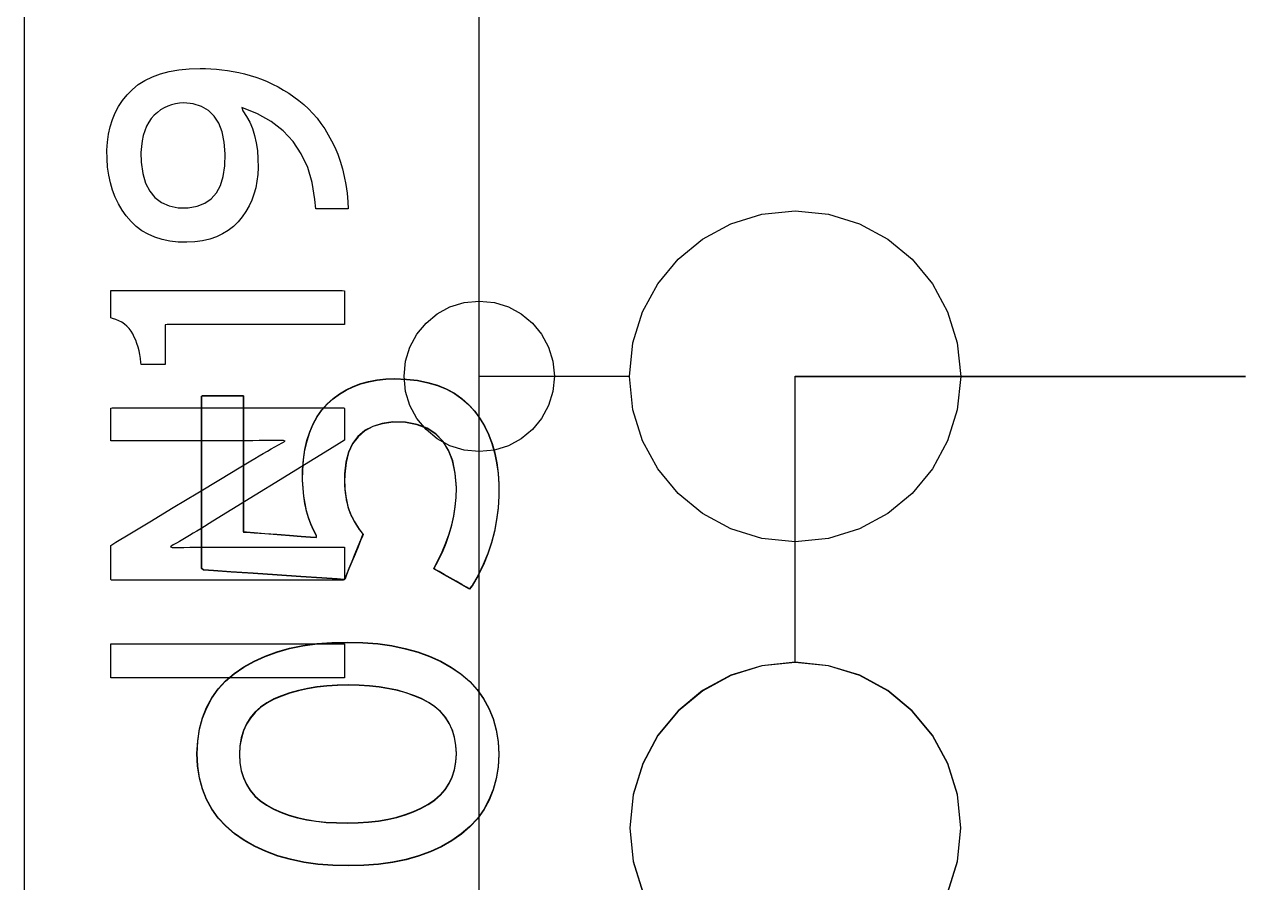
# Model space of a CAD drawing. Extents: x 1 to 47.7, y 0.2 to 35.
# Drawn here: x 36.2985 to 36.7042, y 16.6717 to 16.9567 of the extents above; entities that cross this region are included whole.
import ezdxf

# ---------------------------------------------------------------- set-up
doc = ezdxf.new("R2010")
doc.units = 0
doc.header["$MEASUREMENT"] = 0
for name, color, linetype in [('7_2___8__INDEPENDENT_INPUT', 7, 'CONTINUOUS'), ('7_3___8__OPTOISO_INDEPENDE', 7, 'CONTINUOUS'), ('7_4___24__OPTOISO_INDEPEND', 7, 'CONTINUOUS'), ('7_5___8__INDEPENDENT_INPUT', 7, 'CONTINUOUS'), ('7_6____8__INDEPENDENT_INPU', 7, 'CONTINUOUS'), ('7_7____8__OPTOISO_INDEPEND', 7, 'CONTINUOUS'), ('7_8____8__OPTOISO_INDEPEND', 7, 'CONTINUOUS'), ('8_0_____DWG', 7, 'CONTINUOUS')]:
    doc.layers.add(name, color=color, linetype=linetype)

msp = doc.modelspace()

# ---------------------------------------------------------------- linework, layer by layer
at = {"layer": '7_2___8__INDEPENDENT_INPUT'}
for points in [[(36.55459, 16.74485), (36.55459, 16.83985), (36.70423, 16.83985)], [(36.60526, 16.66844), (36.60847, 16.67876), (36.60959, 16.68984), (36.60847, 16.70092), (36.60526, 16.71125), (36.60019, 16.72059), (36.59348, 16.72874), (36.58534, 16.73545), (36.576, 16.74053), (36.56567, 16.74373), (36.55459, 16.74485), (36.5435, 16.74373), (36.53318, 16.74053), (36.52383, 16.73545), (36.51569, 16.72874), (36.50898, 16.72059), (36.50391, 16.71125), (36.5007, 16.70092), (36.49959, 16.68984), (36.5007, 16.67876), (36.50391, 16.66844)]]:
    msp.add_lwpolyline(points, dxfattribs=at)
for points in [[(36.42155, 16.83911), (36.42545, 16.83895), (36.4291, 16.83852), (36.43252, 16.83784), (36.43571, 16.8369), (36.43865, 16.83569), (36.44136, 16.83423), (36.44383, 16.8325), (36.44607, 16.83051), (36.44807, 16.82827), (36.44984, 16.82584), (36.45139, 16.82324), (36.45272, 16.82047), (36.45383, 16.81753), (36.45472, 16.81441), (36.45539, 16.81113), (36.45584, 16.80767), (36.45608, 16.80405), (36.45608, 16.80017), (36.45585, 16.7962), (36.45536, 16.79229), (36.45463, 16.78845), (36.45365, 16.78468), (36.45241, 16.78099), (36.45093, 16.77736), (36.4492, 16.7738), (36.44722, 16.77031), (36.44631, 16.76928), (36.44537, 16.76981), (36.44385, 16.77068), (36.44196, 16.77175), (36.43991, 16.77291), (36.43793, 16.77404), (36.43622, 16.77502), (36.43499, 16.77571), (36.43447, 16.77601), (36.43589, 16.77862), (36.43731, 16.78156), (36.43855, 16.78453), (36.4396, 16.78752), (36.44046, 16.79052), (36.44113, 16.79354), (36.44161, 16.79658), (36.4419, 16.79964), (36.44199, 16.80294), (36.44163, 16.80765), (36.44076, 16.81179), (36.4394, 16.81536), (36.43753, 16.81835), (36.43517, 16.82077), (36.43231, 16.82262), (36.42894, 16.82389), (36.42508, 16.82459), (36.42093, 16.82468), (36.41734, 16.82419), (36.41421, 16.82323), (36.41153, 16.8218), (36.4093, 16.81989), (36.40752, 16.8175), (36.40619, 16.81464), (36.40531, 16.81131), (36.40488, 16.8075), (36.40485, 16.80491), (36.40489, 16.80362), (36.40496, 16.80236), (36.40508, 16.80114), (36.40524, 16.79996), (36.40543, 16.79882), (36.40567, 16.79771), (36.40594, 16.79664), (36.40626, 16.79561), (36.40664, 16.79462), (36.40707, 16.79366), (36.40753, 16.79271), (36.40802, 16.79178), (36.40854, 16.79087), (36.4091, 16.78998), (36.40968, 16.78911), (36.4103, 16.78826), (36.41096, 16.78742), (36.41074, 16.78688), (36.41015, 16.78544), (36.4093, 16.78335), (36.4083, 16.7809), (36.40726, 16.77835), (36.40629, 16.77596), (36.40549, 16.77399), (36.40497, 16.77273), (36.40475, 16.7724), (36.40233, 16.77256), (36.39725, 16.77291), (36.39034, 16.77337), (36.38245, 16.77391), (36.37442, 16.77445), (36.3671, 16.77495), (36.36131, 16.77534), (36.35791, 16.77557), (36.35737, 16.77604), (36.35737, 16.77979), (36.35737, 16.78657), (36.35737, 16.79534), (36.35737, 16.80509), (36.35737, 16.81477), (36.35737, 16.82338), (36.35737, 16.82987), (36.35737, 16.83322), (36.35759, 16.83347), (36.35867, 16.83347), (36.36042, 16.83347), (36.36259, 16.83347), (36.36494, 16.83347), (36.36722, 16.83347), (36.36919, 16.83347), (36.37059, 16.83347), (36.3712, 16.83347), (36.3712, 16.83217), (36.3712, 16.82808), (36.3712, 16.82199), (36.3712, 16.81469), (36.3712, 16.807), (36.3712, 16.7997), (36.3712, 16.79361), (36.3712, 16.78952), (36.37121, 16.78822), (36.37229, 16.78814), (36.3748, 16.78795), (36.37831, 16.78769), (36.38237, 16.78739), (36.38656, 16.78707), (36.39044, 16.78678), (36.39356, 16.78655), (36.39548, 16.78641), (36.39552, 16.78697), (36.39451, 16.78884), (36.39363, 16.79084), (36.39286, 16.79296), (36.39223, 16.79521), (36.39171, 16.79758), (36.39131, 16.80007), (36.39104, 16.80269), (36.3909, 16.80544), (36.39092, 16.80872), (36.39118, 16.81221), (36.39166, 16.81549), (36.39235, 16.81855), (36.39326, 16.8214), (36.39439, 16.82404), (36.39573, 16.82646), (36.39729, 16.82867), (36.39906, 16.83067), (36.40102, 16.83244), (36.40312, 16.834), (36.40535, 16.83536), (36.40772, 16.8365), (36.41022, 16.83744), (36.41285, 16.83817), (36.41562, 16.83869), (36.41852, 16.83901)], [(36.40579, 16.75156), (36.41094, 16.75143), (36.41584, 16.75104), (36.42051, 16.75039), (36.42494, 16.74948), (36.42914, 16.74831), (36.43309, 16.74688), (36.43681, 16.74519), (36.44029, 16.74323), (36.44352, 16.74102), (36.4464, 16.73854), (36.4489, 16.73582), (36.45104, 16.73285), (36.4528, 16.72964), (36.45419, 16.72617), (36.4552, 16.72246), (36.45584, 16.71851), (36.45611, 16.7143), (36.45584, 16.71014), (36.45521, 16.70622), (36.4542, 16.70255), (36.45283, 16.69912), (36.45108, 16.69593), (36.44897, 16.69299), (36.44649, 16.69029), (36.44364, 16.68784), (36.44045, 16.68563), (36.43703, 16.68368), (36.43335, 16.68198), (36.42943, 16.68055), (36.42526, 16.67938), (36.42083, 16.67847), (36.41616, 16.67782), (36.41123, 16.67743), (36.40606, 16.6773), (36.4009, 16.67743), (36.39598, 16.67783), (36.3913, 16.67849), (36.38686, 16.67942), (36.38266, 16.6806), (36.3787, 16.68206), (36.37498, 16.68377), (36.3715, 16.68575), (36.36826, 16.68799), (36.36537, 16.69047), (36.36286, 16.69319), (36.36073, 16.69615), (36.35899, 16.69935), (36.35762, 16.7028), (36.35664, 16.70648), (36.35603, 16.7104), (36.35581, 16.71456), (36.35606, 16.71876), (36.35667, 16.72271), (36.35766, 16.72642), (36.35902, 16.72987), (36.36075, 16.73307), (36.36285, 16.73601), (36.36531, 16.73871), (36.36815, 16.74115), (36.37134, 16.74334), (36.37478, 16.74527), (36.37846, 16.74694), (36.3824, 16.74835), (36.38658, 16.74951), (36.39101, 16.7504), (36.39569, 16.75105), (36.40061, 16.75143)], [(36.40606, 16.73732), (36.40244, 16.73725), (36.39898, 16.73703), (36.39566, 16.73666), (36.3925, 16.73615), (36.38949, 16.7355), (36.38664, 16.7347), (36.38394, 16.73375), (36.38139, 16.73266), (36.37901, 16.7314), (36.3769, 16.72994), (36.37507, 16.72828), (36.37352, 16.72643), (36.37225, 16.72439), (36.37125, 16.72216), (36.37053, 16.71973), (36.37008, 16.71711), (36.36991, 16.7143), (36.37008, 16.71153), (36.37052, 16.70895), (36.37123, 16.70656), (36.37222, 16.70436), (36.37348, 16.70235), (36.37501, 16.70053), (36.37681, 16.69889), (36.37889, 16.69745), (36.38122, 16.69619), (36.38372, 16.69507), (36.38638, 16.6941), (36.38921, 16.69329), (36.3922, 16.69263), (36.39535, 16.69213), (36.39867, 16.69178), (36.40215, 16.69158), (36.40579, 16.69154), (36.40939, 16.69162), (36.41283, 16.69185), (36.41612, 16.69223), (36.41925, 16.69276), (36.42223, 16.69345), (36.42504, 16.69429), (36.42771, 16.69528), (36.43022, 16.69643), (36.4326, 16.69772), (36.43478, 16.69917), (36.43667, 16.70081), (36.43827, 16.70264), (36.43959, 16.70465), (36.44063, 16.70685), (36.44137, 16.70923), (36.44183, 16.7118), (36.442, 16.71456), (36.44183, 16.71737), (36.44138, 16.71999), (36.44064, 16.7224), (36.43963, 16.72463), (36.43833, 16.72665), (36.43674, 16.72848), (36.43488, 16.73011), (36.43273, 16.73155), (36.43037, 16.73278), (36.42789, 16.73384), (36.42525, 16.73476), (36.42245, 16.73554), (36.41949, 16.73618), (36.41637, 16.73668), (36.4131, 16.73703), (36.40966, 16.73725)]]:
    msp.add_lwpolyline(points, close=True, dxfattribs=at)
at = {"layer": '7_3___8__OPTOISO_INDEPENDE'}
for points in [[(36.55459, 16.74485), (36.55459, 16.83985), (36.70423, 16.83985)], [(36.60526, 16.66844), (36.60847, 16.67876), (36.60959, 16.68984), (36.60847, 16.70092), (36.60526, 16.71125), (36.60019, 16.72059), (36.59348, 16.72874), (36.58534, 16.73545), (36.576, 16.74053), (36.56567, 16.74373), (36.55459, 16.74485), (36.5435, 16.74373), (36.53318, 16.74053), (36.52383, 16.73545), (36.51569, 16.72874), (36.50898, 16.72059), (36.50391, 16.71125), (36.5007, 16.70092), (36.49959, 16.68984), (36.5007, 16.67876), (36.50391, 16.66844)]]:
    msp.add_lwpolyline(points, dxfattribs=at)
for points in [[(36.42155, 16.83911), (36.42545, 16.83895), (36.4291, 16.83852), (36.43252, 16.83784), (36.43571, 16.8369), (36.43865, 16.83569), (36.44136, 16.83423), (36.44383, 16.8325), (36.44607, 16.83051), (36.44807, 16.82827), (36.44984, 16.82584), (36.45139, 16.82324), (36.45272, 16.82047), (36.45383, 16.81753), (36.45472, 16.81441), (36.45539, 16.81113), (36.45584, 16.80767), (36.45608, 16.80405), (36.45608, 16.80017), (36.45585, 16.7962), (36.45536, 16.79229), (36.45463, 16.78845), (36.45365, 16.78468), (36.45241, 16.78099), (36.45093, 16.77736), (36.4492, 16.7738), (36.44722, 16.77031), (36.44631, 16.76928), (36.44537, 16.76981), (36.44385, 16.77068), (36.44196, 16.77175), (36.43991, 16.77291), (36.43793, 16.77404), (36.43622, 16.77502), (36.43499, 16.77571), (36.43447, 16.77601), (36.43589, 16.77862), (36.43731, 16.78156), (36.43855, 16.78453), (36.4396, 16.78752), (36.44046, 16.79052), (36.44113, 16.79354), (36.44161, 16.79658), (36.4419, 16.79964), (36.44199, 16.80294), (36.44163, 16.80765), (36.44076, 16.81179), (36.4394, 16.81536), (36.43753, 16.81835), (36.43517, 16.82077), (36.43231, 16.82262), (36.42894, 16.82389), (36.42508, 16.82459), (36.42093, 16.82468), (36.41734, 16.82419), (36.41421, 16.82323), (36.41153, 16.8218), (36.4093, 16.81989), (36.40752, 16.8175), (36.40619, 16.81464), (36.40531, 16.81131), (36.40488, 16.8075), (36.40485, 16.80491), (36.40489, 16.80362), (36.40496, 16.80236), (36.40508, 16.80114), (36.40524, 16.79996), (36.40543, 16.79882), (36.40567, 16.79771), (36.40594, 16.79664), (36.40626, 16.79561), (36.40664, 16.79462), (36.40707, 16.79366), (36.40753, 16.79271), (36.40802, 16.79178), (36.40854, 16.79087), (36.4091, 16.78998), (36.40968, 16.78911), (36.4103, 16.78826), (36.41096, 16.78742), (36.41074, 16.78688), (36.41015, 16.78544), (36.4093, 16.78335), (36.4083, 16.7809), (36.40726, 16.77835), (36.40629, 16.77596), (36.40549, 16.77399), (36.40497, 16.77273), (36.40475, 16.7724), (36.40233, 16.77256), (36.39725, 16.77291), (36.39034, 16.77337), (36.38245, 16.77391), (36.37442, 16.77445), (36.3671, 16.77495), (36.36131, 16.77534), (36.35791, 16.77557), (36.35737, 16.77604), (36.35737, 16.77979), (36.35737, 16.78657), (36.35737, 16.79534), (36.35737, 16.80509), (36.35737, 16.81477), (36.35737, 16.82338), (36.35737, 16.82987), (36.35737, 16.83322), (36.35759, 16.83347), (36.35867, 16.83347), (36.36042, 16.83347), (36.36259, 16.83347), (36.36494, 16.83347), (36.36722, 16.83347), (36.36919, 16.83347), (36.37059, 16.83347), (36.3712, 16.83347), (36.3712, 16.83217), (36.3712, 16.82808), (36.3712, 16.82199), (36.3712, 16.81469), (36.3712, 16.807), (36.3712, 16.7997), (36.3712, 16.79361), (36.3712, 16.78952), (36.37121, 16.78822), (36.37229, 16.78814), (36.3748, 16.78795), (36.37831, 16.78769), (36.38237, 16.78739), (36.38656, 16.78707), (36.39044, 16.78678), (36.39356, 16.78655), (36.39548, 16.78641), (36.39552, 16.78697), (36.39451, 16.78884), (36.39363, 16.79084), (36.39286, 16.79296), (36.39223, 16.79521), (36.39171, 16.79758), (36.39131, 16.80007), (36.39104, 16.80269), (36.3909, 16.80544), (36.39092, 16.80872), (36.39118, 16.81221), (36.39166, 16.81549), (36.39235, 16.81855), (36.39326, 16.8214), (36.39439, 16.82404), (36.39573, 16.82646), (36.39729, 16.82867), (36.39906, 16.83067), (36.40102, 16.83244), (36.40312, 16.834), (36.40535, 16.83536), (36.40772, 16.8365), (36.41022, 16.83744), (36.41285, 16.83817), (36.41562, 16.83869), (36.41852, 16.83901)], [(36.40579, 16.75156), (36.41094, 16.75143), (36.41584, 16.75104), (36.42051, 16.75039), (36.42494, 16.74948), (36.42914, 16.74831), (36.43309, 16.74688), (36.43681, 16.74519), (36.44029, 16.74323), (36.44352, 16.74102), (36.4464, 16.73854), (36.4489, 16.73582), (36.45104, 16.73285), (36.4528, 16.72964), (36.45419, 16.72617), (36.4552, 16.72246), (36.45584, 16.71851), (36.45611, 16.7143), (36.45584, 16.71014), (36.45521, 16.70622), (36.4542, 16.70255), (36.45283, 16.69912), (36.45108, 16.69593), (36.44897, 16.69299), (36.44649, 16.69029), (36.44364, 16.68784), (36.44045, 16.68563), (36.43703, 16.68368), (36.43335, 16.68198), (36.42943, 16.68055), (36.42526, 16.67938), (36.42083, 16.67847), (36.41616, 16.67782), (36.41123, 16.67743), (36.40606, 16.6773), (36.4009, 16.67743), (36.39598, 16.67783), (36.3913, 16.67849), (36.38686, 16.67942), (36.38266, 16.6806), (36.3787, 16.68206), (36.37498, 16.68377), (36.3715, 16.68575), (36.36826, 16.68799), (36.36537, 16.69047), (36.36286, 16.69319), (36.36073, 16.69615), (36.35899, 16.69935), (36.35762, 16.7028), (36.35664, 16.70648), (36.35603, 16.7104), (36.35581, 16.71456), (36.35606, 16.71876), (36.35667, 16.72271), (36.35766, 16.72642), (36.35902, 16.72987), (36.36075, 16.73307), (36.36285, 16.73601), (36.36531, 16.73871), (36.36815, 16.74115), (36.37134, 16.74334), (36.37478, 16.74527), (36.37846, 16.74694), (36.3824, 16.74835), (36.38658, 16.74951), (36.39101, 16.7504), (36.39569, 16.75105), (36.40061, 16.75143)], [(36.40606, 16.73732), (36.40244, 16.73725), (36.39898, 16.73703), (36.39566, 16.73666), (36.3925, 16.73615), (36.38949, 16.7355), (36.38664, 16.7347), (36.38394, 16.73375), (36.38139, 16.73266), (36.37901, 16.7314), (36.3769, 16.72994), (36.37507, 16.72828), (36.37352, 16.72643), (36.37225, 16.72439), (36.37125, 16.72216), (36.37053, 16.71973), (36.37008, 16.71711), (36.36991, 16.7143), (36.37008, 16.71153), (36.37052, 16.70895), (36.37123, 16.70656), (36.37222, 16.70436), (36.37348, 16.70235), (36.37501, 16.70053), (36.37681, 16.69889), (36.37889, 16.69745), (36.38122, 16.69619), (36.38372, 16.69507), (36.38638, 16.6941), (36.38921, 16.69329), (36.3922, 16.69263), (36.39535, 16.69213), (36.39867, 16.69178), (36.40215, 16.69158), (36.40579, 16.69154), (36.40939, 16.69162), (36.41283, 16.69185), (36.41612, 16.69223), (36.41925, 16.69276), (36.42223, 16.69345), (36.42504, 16.69429), (36.42771, 16.69528), (36.43022, 16.69643), (36.4326, 16.69772), (36.43478, 16.69917), (36.43667, 16.70081), (36.43827, 16.70264), (36.43959, 16.70465), (36.44063, 16.70685), (36.44137, 16.70923), (36.44183, 16.7118), (36.442, 16.71456), (36.44183, 16.71737), (36.44138, 16.71999), (36.44064, 16.7224), (36.43963, 16.72463), (36.43833, 16.72665), (36.43674, 16.72848), (36.43488, 16.73011), (36.43273, 16.73155), (36.43037, 16.73278), (36.42789, 16.73384), (36.42525, 16.73476), (36.42245, 16.73554), (36.41949, 16.73618), (36.41637, 16.73668), (36.4131, 16.73703), (36.40966, 16.73725)]]:
    msp.add_lwpolyline(points, close=True, dxfattribs=at)
at = {"layer": '7_4___24__OPTOISO_INDEPEND'}
for points in [[(36.49957, 16.83983), (36.44958, 16.83983), (36.4496, 17.13983)], [(36.49957, 16.53984), (36.44958, 16.53984), (36.4496, 16.83983)], [(36.60957, 16.83983), (36.70423, 16.83983)], [(36.40487, 16.73968), (36.32712, 16.73968), (36.32712, 16.75096), (36.40487, 16.75096), (36.40487, 16.73968)]]:
    msp.add_lwpolyline(points, dxfattribs=at)
for points in [[(36.35688, 16.94215), (36.35866, 16.94212), (36.36045, 16.94204), (36.36226, 16.9419), (36.36409, 16.9417), (36.36593, 16.94144), (36.36779, 16.94112), (36.36966, 16.94075), (36.37155, 16.94033), (36.37346, 16.93982), (36.37537, 16.93922), (36.37724, 16.93853), (36.3791, 16.93776), (36.38093, 16.93691), (36.38273, 16.93598), (36.38451, 16.93496), (36.38627, 16.93387), (36.388, 16.9327), (36.38968, 16.93146), (36.39128, 16.93014), (36.39282, 16.92871), (36.39428, 16.92719), (36.39568, 16.92557), (36.397, 16.92385), (36.39826, 16.92203), (36.39944, 16.92011), (36.40055, 16.91809), (36.4016, 16.91594), (36.40255, 16.91368), (36.40339, 16.91131), (36.40412, 16.90882), (36.40474, 16.90623), (36.40525, 16.90352), (36.40566, 16.9007), (36.40596, 16.89777), (36.40609, 16.89544), (36.40552, 16.89544), (36.40432, 16.89544), (36.4027, 16.89544), (36.40085, 16.89544), (36.39898, 16.89544), (36.39729, 16.89544), (36.39598, 16.89544), (36.39524, 16.89544), (36.39494, 16.89864), (36.39407, 16.90419), (36.39258, 16.90925), (36.39047, 16.91381), (36.38775, 16.91788), (36.38442, 16.92145), (36.38047, 16.92452), (36.3759, 16.92709), (36.37072, 16.92917), (36.37105, 16.92803), (36.37228, 16.92621), (36.37334, 16.92425), (36.37422, 16.92212), (36.37494, 16.91984), (36.37549, 16.91741), (36.37587, 16.91482), (36.37607, 16.91208), (36.37611, 16.90927), (36.37601, 16.90693), (36.37574, 16.90468), (36.37532, 16.9025), (36.37474, 16.9004), (36.374, 16.89838), (36.37309, 16.89645), (36.37203, 16.89459), (36.37081, 16.89281), (36.36943, 16.89112), (36.36789, 16.8896), (36.36617, 16.88828), (36.36429, 16.88714), (36.36225, 16.8862), (36.36004, 16.88546), (36.35766, 16.88491), (36.35511, 16.88455), (36.3524, 16.88438), (36.34953, 16.88446), (36.34678, 16.88476), (36.34421, 16.88529), (36.3418, 16.88604), (36.33957, 16.88702), (36.3375, 16.88821), (36.33561, 16.88963), (36.33388, 16.89127), (36.33232, 16.89313), (36.33091, 16.89508), (36.32967, 16.89716), (36.32861, 16.89935), (36.32772, 16.90165), (36.32701, 16.90408), (36.32647, 16.90663), (36.3261, 16.90929), (36.32591, 16.91207), (36.32589, 16.91492), (36.32606, 16.91765), (36.32642, 16.92025), (36.32697, 16.92274), (36.32771, 16.92511), (36.32865, 16.92736), (36.32977, 16.92949), (36.33108, 16.9315), (36.33259, 16.9334), (36.33432, 16.93518), (36.33629, 16.93677), (36.33851, 16.93816), (36.34097, 16.93933), (36.34367, 16.94031), (36.34661, 16.94108), (36.34979, 16.94164), (36.35321, 16.942)], [(36.35143, 16.93065), (36.35001, 16.93059), (36.34864, 16.93039), (36.34733, 16.93007), (36.34607, 16.92963), (36.34487, 16.92905), (36.34373, 16.92835), (36.34264, 16.92752), (36.3416, 16.92656), (36.34063, 16.92547), (36.33978, 16.92425), (36.33904, 16.9229), (36.33843, 16.92143), (36.33794, 16.91982), (36.33756, 16.91809), (36.33731, 16.91623), (36.33718, 16.91424), (36.33728, 16.91094), (36.33781, 16.90723), (36.33874, 16.90404), (36.34009, 16.90137), (36.34184, 16.89922), (36.344, 16.89758), (36.34657, 16.89647), (36.34955, 16.89587), (36.35284, 16.89583), (36.35582, 16.89632), (36.35839, 16.89732), (36.36054, 16.89881), (36.36229, 16.9008), (36.36362, 16.90329), (36.36454, 16.90627), (36.36504, 16.90975), (36.36514, 16.91374), (36.36486, 16.91763), (36.36417, 16.92102), (36.36306, 16.9239), (36.36155, 16.92627), (36.35964, 16.92813), (36.35731, 16.92948), (36.35457, 16.93032)], [(36.55455, 16.89485), (36.56564, 16.89373), (36.57596, 16.89053), (36.58531, 16.88546), (36.59345, 16.87874), (36.60017, 16.8706), (36.60524, 16.86126), (36.60845, 16.85093), (36.60957, 16.83983), (36.60845, 16.82875), (36.60524, 16.81842), (36.60017, 16.80908), (36.59345, 16.80095), (36.58531, 16.79423), (36.57596, 16.78917), (36.56564, 16.78596), (36.55455, 16.78485), (36.54347, 16.78596), (36.53315, 16.78917), (36.52381, 16.79423), (36.51568, 16.80095), (36.50896, 16.80908), (36.50389, 16.81842), (36.50068, 16.82875), (36.49957, 16.83983), (36.50068, 16.85093), (36.50389, 16.86126), (36.50896, 16.8706), (36.51568, 16.87874), (36.52381, 16.88546), (36.53315, 16.89053), (36.54347, 16.89373)], [(36.40487, 16.85708), (36.40258, 16.85708), (36.39652, 16.85708), (36.38783, 16.85708), (36.37768, 16.85708), (36.36724, 16.85708), (36.35768, 16.85708), (36.35016, 16.85708), (36.34584, 16.85708), (36.34524, 16.85695), (36.34524, 16.85598), (36.34524, 16.8543), (36.34524, 16.85216), (36.34524, 16.84982), (36.34524, 16.84755), (36.34524, 16.84561), (36.34524, 16.84425), (36.34524, 16.84374), (36.34493, 16.84374), (36.34412, 16.84374), (36.34295, 16.84374), (36.34158, 16.84374), (36.34018, 16.84374), (36.33889, 16.84374), (36.33787, 16.84374), (36.33729, 16.84374), (36.33716, 16.84443), (36.337, 16.84578), (36.3368, 16.84708), (36.33654, 16.84833), (36.33622, 16.84954), (36.33586, 16.85071), (36.33544, 16.85183), (36.33497, 16.8529), (36.33445, 16.85392), (36.33388, 16.85487), (36.33324, 16.85573), (36.33252, 16.85651), (36.33172, 16.8572), (36.33084, 16.8578), (36.32988, 16.85832), (36.32883, 16.85875), (36.32771, 16.8591), (36.32712, 16.85933), (36.32712, 16.85999), (36.32712, 16.86114), (36.32712, 16.86261), (36.32712, 16.86421), (36.32712, 16.86576), (36.32712, 16.86709), (36.32712, 16.86802), (36.32712, 16.86837), (36.3301, 16.86837), (36.33801, 16.86837), (36.34934, 16.86837), (36.36257, 16.86837), (36.37618, 16.86837), (36.38865, 16.86837), (36.39846, 16.86837), (36.40409, 16.86837), (36.40487, 16.86825), (36.40487, 16.86744), (36.40487, 16.86601), (36.40487, 16.8642), (36.40487, 16.86223), (36.40487, 16.86031), (36.40487, 16.85866), (36.40487, 16.85751)], [(36.44958, 16.86484), (36.45462, 16.86434), (36.45932, 16.86288), (36.46356, 16.86057), (36.46726, 16.85752), (36.47031, 16.85382), (36.47262, 16.84958), (36.47407, 16.84489), (36.47458, 16.83986), (36.47407, 16.83481), (36.47262, 16.83012), (36.47031, 16.82587), (36.46726, 16.82217), (36.46356, 16.81912), (36.45932, 16.81681), (36.45462, 16.81536), (36.44958, 16.81485), (36.44455, 16.81536), (36.43985, 16.81681), (36.43561, 16.81912), (36.43191, 16.82217), (36.42886, 16.82587), (36.42655, 16.83012), (36.4251, 16.83481), (36.42459, 16.83986), (36.4251, 16.84489), (36.42655, 16.84958), (36.42886, 16.85382), (36.43191, 16.85752), (36.43561, 16.86057), (36.43985, 16.86288), (36.44455, 16.86434)], [(36.40487, 16.81867), (36.40309, 16.81758), (36.39834, 16.81465), (36.39151, 16.81045), (36.38348, 16.8055), (36.37513, 16.80037), (36.36735, 16.79558), (36.36102, 16.79168), (36.35704, 16.78923), (36.35575, 16.78844), (36.35453, 16.78771), (36.35335, 16.787), (36.3522, 16.78632), (36.35108, 16.78566), (36.35, 16.78502), (36.34895, 16.78441), (36.34794, 16.78382), (36.34697, 16.78326), (36.3476, 16.78303), (36.34947, 16.78303), (36.35139, 16.78303), (36.35338, 16.78304), (36.35543, 16.78305), (36.35754, 16.78307), (36.35971, 16.78308), (36.36194, 16.78311), (36.36422, 16.78313), (36.36565, 16.78314), (36.36927, 16.78314), (36.37471, 16.78314), (36.38126, 16.78314), (36.38817, 16.78314), (36.39471, 16.78314), (36.40015, 16.78314), (36.40377, 16.78314), (36.40487, 16.78313), (36.40487, 16.78262), (36.40487, 16.78147), (36.40487, 16.77989), (36.40487, 16.77806), (36.40487, 16.77619), (36.40487, 16.77448), (36.40487, 16.77312), (36.40487, 16.77231), (36.40432, 16.77218), (36.39928, 16.77218), (36.39012, 16.77218), (36.37823, 16.77218), (36.36504, 16.77218), (36.35194, 16.77218), (36.34036, 16.77218), (36.3317, 16.77218), (36.32737, 16.77218), (36.32712, 16.7724), (36.32712, 16.77334), (36.32712, 16.77483), (36.32712, 16.77667), (36.32712, 16.77864), (36.32712, 16.78054), (36.32712, 16.78215), (36.32712, 16.78327), (36.32712, 16.78369), (36.32885, 16.78474), (36.33347, 16.78752), (36.34012, 16.79153), (36.34794, 16.79625), (36.35606, 16.80114), (36.36364, 16.80571), (36.36979, 16.80942), (36.37368, 16.81176), (36.375, 16.81256), (36.37644, 16.8134), (36.37783, 16.81421), (36.37918, 16.81498), (36.38047, 16.81572), (36.38171, 16.81642), (36.3829, 16.81709), (36.38405, 16.81772), (36.38514, 16.81832), (36.38452, 16.81855), (36.38259, 16.81853), (36.38061, 16.81851), (36.37857, 16.81849), (36.37648, 16.81848), (36.37434, 16.81847), (36.37214, 16.81846), (36.36988, 16.81846), (36.36758, 16.81845), (36.36615, 16.81845), (36.36255, 16.81845), (36.35713, 16.81845), (36.35062, 16.81845), (36.34374, 16.81845), (36.33723, 16.81845), (36.33181, 16.81845), (36.32821, 16.81845), (36.32712, 16.81846), (36.32712, 16.81897), (36.32712, 16.82012), (36.32712, 16.8217), (36.32712, 16.82353), (36.32712, 16.8254), (36.32712, 16.82711), (36.32712, 16.82847), (36.32712, 16.82928), (36.32767, 16.82941), (36.3327, 16.82941), (36.34187, 16.82941), (36.35376, 16.82941), (36.36695, 16.82941), (36.38004, 16.82941), (36.39163, 16.82941), (36.40029, 16.82941), (36.40462, 16.82941), (36.40487, 16.82921), (36.40487, 16.82833), (36.40487, 16.82694), (36.40487, 16.82522), (36.40487, 16.82338), (36.40487, 16.82161), (36.40487, 16.82011), (36.40487, 16.81906)]]:
    msp.add_lwpolyline(points, close=True, dxfattribs=at)
at = {"layer": '7_5___8__INDEPENDENT_INPUT'}
for points in [[(36.55457, 16.74475), (36.55457, 16.83975), (36.70423, 16.83975)], [(36.60526, 16.66844), (36.60847, 16.67876), (36.60959, 16.68984), (36.60847, 16.70092), (36.60526, 16.71125), (36.60019, 16.72059), (36.59348, 16.72874), (36.58534, 16.73545), (36.576, 16.74053), (36.56567, 16.74373), (36.55459, 16.74485), (36.5435, 16.74373), (36.53318, 16.74053), (36.52383, 16.73545), (36.51569, 16.72874), (36.50898, 16.72059), (36.50391, 16.71125), (36.5007, 16.70092), (36.49959, 16.68984), (36.5007, 16.67876), (36.50391, 16.66844)]]:
    msp.add_lwpolyline(points, dxfattribs=at)
for points in [[(36.42155, 16.83911), (36.42545, 16.83895), (36.4291, 16.83852), (36.43252, 16.83784), (36.43571, 16.8369), (36.43865, 16.83569), (36.44136, 16.83423), (36.44383, 16.8325), (36.44607, 16.83051), (36.44807, 16.82827), (36.44984, 16.82584), (36.45139, 16.82324), (36.45272, 16.82047), (36.45383, 16.81753), (36.45472, 16.81441), (36.45539, 16.81113), (36.45584, 16.80767), (36.45608, 16.80405), (36.45608, 16.80017), (36.45585, 16.7962), (36.45536, 16.79229), (36.45463, 16.78845), (36.45365, 16.78468), (36.45241, 16.78099), (36.45093, 16.77736), (36.4492, 16.7738), (36.44722, 16.77031), (36.44631, 16.76928), (36.44537, 16.76981), (36.44385, 16.77068), (36.44196, 16.77175), (36.43991, 16.77291), (36.43793, 16.77404), (36.43622, 16.77502), (36.43499, 16.77571), (36.43447, 16.77601), (36.43589, 16.77862), (36.43731, 16.78156), (36.43855, 16.78453), (36.4396, 16.78752), (36.44046, 16.79052), (36.44113, 16.79354), (36.44161, 16.79658), (36.4419, 16.79964), (36.44199, 16.80294), (36.44163, 16.80765), (36.44076, 16.81179), (36.4394, 16.81536), (36.43753, 16.81835), (36.43517, 16.82077), (36.43231, 16.82262), (36.42894, 16.82389), (36.42508, 16.82459), (36.42093, 16.82468), (36.41734, 16.82419), (36.41421, 16.82323), (36.41153, 16.8218), (36.4093, 16.81989), (36.40752, 16.8175), (36.40619, 16.81464), (36.40531, 16.81131), (36.40488, 16.8075), (36.40485, 16.80491), (36.40489, 16.80362), (36.40496, 16.80236), (36.40508, 16.80114), (36.40524, 16.79996), (36.40543, 16.79882), (36.40567, 16.79771), (36.40594, 16.79664), (36.40626, 16.79561), (36.40664, 16.79462), (36.40707, 16.79366), (36.40753, 16.79271), (36.40802, 16.79178), (36.40854, 16.79087), (36.4091, 16.78998), (36.40968, 16.78911), (36.4103, 16.78826), (36.41096, 16.78742), (36.41074, 16.78688), (36.41015, 16.78544), (36.4093, 16.78335), (36.4083, 16.7809), (36.40726, 16.77835), (36.40629, 16.77596), (36.40549, 16.77399), (36.40497, 16.77273), (36.40475, 16.7724), (36.40233, 16.77256), (36.39725, 16.77291), (36.39034, 16.77337), (36.38245, 16.77391), (36.37442, 16.77445), (36.3671, 16.77495), (36.36131, 16.77534), (36.35791, 16.77557), (36.35737, 16.77604), (36.35737, 16.77979), (36.35737, 16.78657), (36.35737, 16.79534), (36.35737, 16.80509), (36.35737, 16.81477), (36.35737, 16.82338), (36.35737, 16.82987), (36.35737, 16.83322), (36.35759, 16.83347), (36.35867, 16.83347), (36.36042, 16.83347), (36.36259, 16.83347), (36.36494, 16.83347), (36.36722, 16.83347), (36.36919, 16.83347), (36.37059, 16.83347), (36.3712, 16.83347), (36.3712, 16.83217), (36.3712, 16.82808), (36.3712, 16.82199), (36.3712, 16.81469), (36.3712, 16.807), (36.3712, 16.7997), (36.3712, 16.79361), (36.3712, 16.78952), (36.37121, 16.78822), (36.37229, 16.78814), (36.3748, 16.78795), (36.37831, 16.78769), (36.38237, 16.78739), (36.38656, 16.78707), (36.39044, 16.78678), (36.39356, 16.78655), (36.39548, 16.78641), (36.39552, 16.78697), (36.39451, 16.78884), (36.39363, 16.79084), (36.39286, 16.79296), (36.39223, 16.79521), (36.39171, 16.79758), (36.39131, 16.80007), (36.39104, 16.80269), (36.3909, 16.80544), (36.39092, 16.80872), (36.39118, 16.81221), (36.39166, 16.81549), (36.39235, 16.81855), (36.39326, 16.8214), (36.39439, 16.82404), (36.39573, 16.82646), (36.39729, 16.82867), (36.39906, 16.83067), (36.40102, 16.83244), (36.40312, 16.834), (36.40535, 16.83536), (36.40772, 16.8365), (36.41022, 16.83744), (36.41285, 16.83817), (36.41562, 16.83869), (36.41852, 16.83901)], [(36.40579, 16.75156), (36.41094, 16.75143), (36.41584, 16.75104), (36.42051, 16.75039), (36.42494, 16.74948), (36.42914, 16.74831), (36.43309, 16.74688), (36.43681, 16.74519), (36.44029, 16.74323), (36.44352, 16.74102), (36.4464, 16.73854), (36.4489, 16.73582), (36.45104, 16.73285), (36.4528, 16.72964), (36.45419, 16.72617), (36.4552, 16.72246), (36.45584, 16.71851), (36.45611, 16.7143), (36.45584, 16.71014), (36.45521, 16.70622), (36.4542, 16.70255), (36.45283, 16.69912), (36.45108, 16.69593), (36.44897, 16.69299), (36.44649, 16.69029), (36.44364, 16.68784), (36.44045, 16.68563), (36.43703, 16.68368), (36.43335, 16.68198), (36.42943, 16.68055), (36.42526, 16.67938), (36.42083, 16.67847), (36.41616, 16.67782), (36.41123, 16.67743), (36.40606, 16.6773), (36.4009, 16.67743), (36.39598, 16.67783), (36.3913, 16.67849), (36.38686, 16.67942), (36.38266, 16.6806), (36.3787, 16.68206), (36.37498, 16.68377), (36.3715, 16.68575), (36.36826, 16.68799), (36.36537, 16.69047), (36.36286, 16.69319), (36.36073, 16.69615), (36.35899, 16.69935), (36.35762, 16.7028), (36.35664, 16.70648), (36.35603, 16.7104), (36.35581, 16.71456), (36.35606, 16.71876), (36.35667, 16.72271), (36.35766, 16.72642), (36.35902, 16.72987), (36.36075, 16.73307), (36.36285, 16.73601), (36.36531, 16.73871), (36.36815, 16.74115), (36.37134, 16.74334), (36.37478, 16.74527), (36.37846, 16.74694), (36.3824, 16.74835), (36.38658, 16.74951), (36.39101, 16.7504), (36.39569, 16.75105), (36.40061, 16.75143)], [(36.40606, 16.73732), (36.40244, 16.73725), (36.39898, 16.73703), (36.39566, 16.73666), (36.3925, 16.73615), (36.38949, 16.7355), (36.38664, 16.7347), (36.38394, 16.73375), (36.38139, 16.73266), (36.37901, 16.7314), (36.3769, 16.72994), (36.37507, 16.72828), (36.37352, 16.72643), (36.37225, 16.72439), (36.37125, 16.72216), (36.37053, 16.71973), (36.37008, 16.71711), (36.36991, 16.7143), (36.37008, 16.71153), (36.37052, 16.70895), (36.37123, 16.70656), (36.37222, 16.70436), (36.37348, 16.70235), (36.37501, 16.70053), (36.37681, 16.69889), (36.37889, 16.69745), (36.38122, 16.69619), (36.38372, 16.69507), (36.38638, 16.6941), (36.38921, 16.69329), (36.3922, 16.69263), (36.39535, 16.69213), (36.39867, 16.69178), (36.40215, 16.69158), (36.40579, 16.69154), (36.40939, 16.69162), (36.41283, 16.69185), (36.41612, 16.69223), (36.41925, 16.69276), (36.42223, 16.69345), (36.42504, 16.69429), (36.42771, 16.69528), (36.43022, 16.69643), (36.4326, 16.69772), (36.43478, 16.69917), (36.43667, 16.70081), (36.43827, 16.70264), (36.43959, 16.70465), (36.44063, 16.70685), (36.44137, 16.70923), (36.44183, 16.7118), (36.442, 16.71456), (36.44183, 16.71737), (36.44138, 16.71999), (36.44064, 16.7224), (36.43963, 16.72463), (36.43833, 16.72665), (36.43674, 16.72848), (36.43488, 16.73011), (36.43273, 16.73155), (36.43037, 16.73278), (36.42789, 16.73384), (36.42525, 16.73476), (36.42245, 16.73554), (36.41949, 16.73618), (36.41637, 16.73668), (36.4131, 16.73703), (36.40966, 16.73725)]]:
    msp.add_lwpolyline(points, close=True, dxfattribs=at)
at = {"layer": '7_6____8__INDEPENDENT_INPU'}
for points in [[(36.55459, 16.74485), (36.55459, 16.83985), (36.70423, 16.83985)], [(36.60526, 16.66844), (36.60847, 16.67876), (36.60959, 16.68984), (36.60847, 16.70092), (36.60526, 16.71125), (36.60019, 16.72059), (36.59348, 16.72874), (36.58534, 16.73545), (36.576, 16.74053), (36.56567, 16.74373), (36.55459, 16.74485), (36.5435, 16.74373), (36.53318, 16.74053), (36.52383, 16.73545), (36.51569, 16.72874), (36.50898, 16.72059), (36.50391, 16.71125), (36.5007, 16.70092), (36.49959, 16.68984), (36.5007, 16.67876), (36.50391, 16.66844)]]:
    msp.add_lwpolyline(points, dxfattribs=at)
for points in [[(36.42154, 16.83911), (36.42543, 16.83895), (36.42909, 16.83852), (36.43251, 16.83784), (36.43569, 16.8369), (36.43864, 16.83569), (36.44135, 16.83423), (36.44382, 16.8325), (36.44606, 16.83051), (36.44805, 16.82827), (36.44982, 16.82584), (36.45137, 16.82324), (36.45271, 16.82047), (36.45382, 16.81753), (36.45471, 16.81441), (36.45538, 16.81113), (36.45583, 16.80767), (36.45606, 16.80405), (36.45607, 16.80017), (36.45584, 16.7962), (36.45535, 16.79229), (36.45462, 16.78845), (36.45363, 16.78468), (36.4524, 16.78099), (36.45092, 16.77736), (36.44919, 16.7738), (36.44721, 16.77031), (36.44629, 16.76928), (36.44535, 16.76981), (36.44383, 16.77068), (36.44194, 16.77175), (36.4399, 16.77291), (36.43791, 16.77404), (36.4362, 16.77502), (36.43498, 16.77571), (36.43445, 16.77601), (36.43587, 16.77862), (36.4373, 16.78156), (36.43854, 16.78453), (36.43959, 16.78752), (36.44045, 16.79052), (36.44112, 16.79354), (36.4416, 16.79658), (36.44189, 16.79964), (36.44198, 16.80294), (36.44161, 16.80765), (36.44075, 16.81179), (36.43938, 16.81536), (36.43752, 16.81835), (36.43516, 16.82077), (36.43229, 16.82262), (36.42893, 16.82389), (36.42507, 16.82459), (36.42092, 16.82468), (36.41733, 16.82419), (36.4142, 16.82323), (36.41151, 16.8218), (36.40928, 16.81989), (36.4075, 16.8175), (36.40617, 16.81464), (36.4053, 16.81131), (36.40487, 16.8075), (36.40483, 16.80491), (36.40487, 16.80362), (36.40495, 16.80236), (36.40507, 16.80114), (36.40522, 16.79996), (36.40542, 16.79882), (36.40565, 16.79771), (36.40593, 16.79664), (36.40624, 16.79561), (36.40663, 16.79462), (36.40705, 16.79366), (36.40751, 16.79271), (36.408, 16.79178), (36.40853, 16.79087), (36.40908, 16.78998), (36.40967, 16.78911), (36.41029, 16.78826), (36.41094, 16.78742), (36.41072, 16.78688), (36.41013, 16.78544), (36.40929, 16.78335), (36.40829, 16.7809), (36.40725, 16.77835), (36.40628, 16.77596), (36.40548, 16.77399), (36.40496, 16.77273), (36.40474, 16.7724), (36.40232, 16.77256), (36.39724, 16.77291), (36.39033, 16.77337), (36.38244, 16.77391), (36.37441, 16.77445), (36.36708, 16.77495), (36.3613, 16.77534), (36.3579, 16.77557), (36.35735, 16.77604), (36.35735, 16.77979), (36.35735, 16.78657), (36.35735, 16.79534), (36.35735, 16.80509), (36.35735, 16.81477), (36.35735, 16.82338), (36.35735, 16.82987), (36.35735, 16.83322), (36.35758, 16.83347), (36.35866, 16.83347), (36.36041, 16.83347), (36.36258, 16.83347), (36.36493, 16.83347), (36.36721, 16.83347), (36.36917, 16.83347), (36.37058, 16.83347), (36.37118, 16.83347), (36.37119, 16.83217), (36.37119, 16.82808), (36.37119, 16.82199), (36.37119, 16.81469), (36.37119, 16.807), (36.37119, 16.7997), (36.37119, 16.79361), (36.37119, 16.78952), (36.3712, 16.78822), (36.37228, 16.78814), (36.37479, 16.78795), (36.37829, 16.78769), (36.38236, 16.78739), (36.38655, 16.78707), (36.39042, 16.78678), (36.39354, 16.78655), (36.39547, 16.78641), (36.39551, 16.78697), (36.3945, 16.78884), (36.39361, 16.79084), (36.39285, 16.79296), (36.39221, 16.79521), (36.39169, 16.79758), (36.3913, 16.80007), (36.39103, 16.80269), (36.39088, 16.80544), (36.39091, 16.80872), (36.39117, 16.81221), (36.39165, 16.81549), (36.39234, 16.81855), (36.39325, 16.8214), (36.39437, 16.82404), (36.39572, 16.82646), (36.39727, 16.82867), (36.39905, 16.83067), (36.40101, 16.83244), (36.40311, 16.834), (36.40534, 16.83536), (36.4077, 16.8365), (36.4102, 16.83744), (36.41284, 16.83817), (36.4156, 16.83869), (36.4185, 16.83901)], [(36.40578, 16.75156), (36.41092, 16.75143), (36.41583, 16.75104), (36.4205, 16.75039), (36.42493, 16.74948), (36.42912, 16.74831), (36.43308, 16.74688), (36.43679, 16.74519), (36.44027, 16.74323), (36.4435, 16.74102), (36.44638, 16.73854), (36.44889, 16.73582), (36.45103, 16.73285), (36.45279, 16.72964), (36.45417, 16.72617), (36.45519, 16.72246), (36.45583, 16.71851), (36.4561, 16.7143), (36.45583, 16.71014), (36.45519, 16.70622), (36.45419, 16.70255), (36.45281, 16.69912), (36.45107, 16.69593), (36.44896, 16.69299), (36.44647, 16.69029), (36.44362, 16.68784), (36.44044, 16.68563), (36.43702, 16.68368), (36.43334, 16.68198), (36.42942, 16.68055), (36.42524, 16.67938), (36.42082, 16.67847), (36.41615, 16.67782), (36.41122, 16.67743), (36.40605, 16.6773), (36.40089, 16.67743), (36.39597, 16.67783), (36.39129, 16.67849), (36.38685, 16.67942), (36.38264, 16.6806), (36.37868, 16.68206), (36.37496, 16.68377), (36.37148, 16.68575), (36.36825, 16.68799), (36.36536, 16.69047), (36.36285, 16.69319), (36.36072, 16.69615), (36.35897, 16.69935), (36.35761, 16.7028), (36.35662, 16.70648), (36.35602, 16.7104), (36.35579, 16.71456), (36.35604, 16.71876), (36.35666, 16.72271), (36.35765, 16.72642), (36.35901, 16.72987), (36.36073, 16.73307), (36.36283, 16.73601), (36.3653, 16.73871), (36.36814, 16.74115), (36.37132, 16.74334), (36.37476, 16.74527), (36.37845, 16.74694), (36.38238, 16.74835), (36.38657, 16.74951), (36.391, 16.7504), (36.39567, 16.75105), (36.4006, 16.75143)], [(36.40605, 16.73732), (36.40243, 16.73725), (36.39896, 16.73703), (36.39565, 16.73666), (36.39249, 16.73615), (36.38948, 16.7355), (36.38663, 16.7347), (36.38392, 16.73375), (36.38137, 16.73266), (36.379, 16.7314), (36.37689, 16.72994), (36.37506, 16.72828), (36.37351, 16.72643), (36.37223, 16.72439), (36.37123, 16.72216), (36.37051, 16.71973), (36.37007, 16.71711), (36.3699, 16.7143), (36.37007, 16.71153), (36.3705, 16.70895), (36.37122, 16.70656), (36.3722, 16.70436), (36.37346, 16.70235), (36.37499, 16.70053), (36.3768, 16.69889), (36.37888, 16.69745), (36.38121, 16.69619), (36.38371, 16.69507), (36.38637, 16.6941), (36.3892, 16.69329), (36.39218, 16.69263), (36.39534, 16.69213), (36.39865, 16.69178), (36.40213, 16.69158), (36.40578, 16.69154), (36.40937, 16.69162), (36.41282, 16.69185), (36.4161, 16.69223), (36.41924, 16.69276), (36.42221, 16.69345), (36.42503, 16.69429), (36.42769, 16.69528), (36.4302, 16.69643), (36.43259, 16.69772), (36.43477, 16.69917), (36.43666, 16.70081), (36.43826, 16.70264), (36.43958, 16.70465), (36.44061, 16.70685), (36.44136, 16.70923), (36.44182, 16.7118), (36.44199, 16.71456), (36.44182, 16.71737), (36.44137, 16.71999), (36.44063, 16.7224), (36.43961, 16.72463), (36.43831, 16.72665), (36.43673, 16.72848), (36.43486, 16.73011), (36.43271, 16.73155), (36.43035, 16.73278), (36.42788, 16.73384), (36.42524, 16.73476), (36.42244, 16.73554), (36.41948, 16.73618), (36.41636, 16.73668), (36.41308, 16.73703), (36.40964, 16.73725)]]:
    msp.add_lwpolyline(points, close=True, dxfattribs=at)
at = {"layer": '7_7____8__OPTOISO_INDEPEND'}
for points in [[(36.55459, 16.74485), (36.55459, 16.83985), (36.70423, 16.83985)], [(36.60526, 16.66844), (36.60847, 16.67876), (36.60959, 16.68984), (36.60847, 16.70092), (36.60526, 16.71125), (36.60019, 16.72059), (36.59348, 16.72874), (36.58534, 16.73545), (36.576, 16.74053), (36.56567, 16.74373), (36.55459, 16.74485), (36.5435, 16.74373), (36.53318, 16.74053), (36.52383, 16.73545), (36.51569, 16.72874), (36.50898, 16.72059), (36.50391, 16.71125), (36.5007, 16.70092), (36.49959, 16.68984), (36.5007, 16.67876), (36.50391, 16.66844)]]:
    msp.add_lwpolyline(points, dxfattribs=at)
for points in [[(36.42155, 16.83911), (36.42545, 16.83895), (36.4291, 16.83852), (36.43252, 16.83784), (36.43571, 16.8369), (36.43865, 16.83569), (36.44136, 16.83423), (36.44383, 16.8325), (36.44607, 16.83051), (36.44807, 16.82827), (36.44984, 16.82584), (36.45139, 16.82324), (36.45272, 16.82047), (36.45383, 16.81753), (36.45472, 16.81441), (36.45539, 16.81113), (36.45584, 16.80767), (36.45608, 16.80405), (36.45608, 16.80017), (36.45585, 16.7962), (36.45536, 16.79229), (36.45463, 16.78845), (36.45365, 16.78468), (36.45241, 16.78099), (36.45093, 16.77736), (36.4492, 16.7738), (36.44722, 16.77031), (36.44631, 16.76928), (36.44537, 16.76981), (36.44385, 16.77068), (36.44196, 16.77175), (36.43991, 16.77291), (36.43793, 16.77404), (36.43622, 16.77502), (36.43499, 16.77571), (36.43447, 16.77601), (36.43589, 16.77862), (36.43731, 16.78156), (36.43855, 16.78453), (36.4396, 16.78752), (36.44046, 16.79052), (36.44113, 16.79354), (36.44161, 16.79658), (36.4419, 16.79964), (36.44199, 16.80294), (36.44163, 16.80765), (36.44076, 16.81179), (36.4394, 16.81536), (36.43753, 16.81835), (36.43517, 16.82077), (36.43231, 16.82262), (36.42894, 16.82389), (36.42508, 16.82459), (36.42093, 16.82468), (36.41734, 16.82419), (36.41421, 16.82323), (36.41153, 16.8218), (36.4093, 16.81989), (36.40752, 16.8175), (36.40619, 16.81464), (36.40531, 16.81131), (36.40488, 16.8075), (36.40485, 16.80491), (36.40489, 16.80362), (36.40496, 16.80236), (36.40508, 16.80114), (36.40524, 16.79996), (36.40543, 16.79882), (36.40567, 16.79771), (36.40594, 16.79664), (36.40626, 16.79561), (36.40664, 16.79462), (36.40707, 16.79366), (36.40753, 16.79271), (36.40802, 16.79178), (36.40854, 16.79087), (36.4091, 16.78998), (36.40968, 16.78911), (36.4103, 16.78826), (36.41096, 16.78742), (36.41074, 16.78688), (36.41015, 16.78544), (36.4093, 16.78335), (36.4083, 16.7809), (36.40726, 16.77835), (36.40629, 16.77596), (36.40549, 16.77399), (36.40497, 16.77273), (36.40475, 16.7724), (36.40233, 16.77256), (36.39725, 16.77291), (36.39034, 16.77337), (36.38245, 16.77391), (36.37442, 16.77445), (36.3671, 16.77495), (36.36131, 16.77534), (36.35791, 16.77557), (36.35737, 16.77604), (36.35737, 16.77979), (36.35737, 16.78657), (36.35737, 16.79534), (36.35737, 16.80509), (36.35737, 16.81477), (36.35737, 16.82338), (36.35737, 16.82987), (36.35737, 16.83322), (36.35759, 16.83347), (36.35867, 16.83347), (36.36042, 16.83347), (36.36259, 16.83347), (36.36494, 16.83347), (36.36722, 16.83347), (36.36919, 16.83347), (36.37059, 16.83347), (36.3712, 16.83347), (36.3712, 16.83217), (36.3712, 16.82808), (36.3712, 16.82199), (36.3712, 16.81469), (36.3712, 16.807), (36.3712, 16.7997), (36.3712, 16.79361), (36.3712, 16.78952), (36.37121, 16.78822), (36.37229, 16.78814), (36.3748, 16.78795), (36.37831, 16.78769), (36.38237, 16.78739), (36.38656, 16.78707), (36.39044, 16.78678), (36.39356, 16.78655), (36.39548, 16.78641), (36.39552, 16.78697), (36.39451, 16.78884), (36.39363, 16.79084), (36.39286, 16.79296), (36.39223, 16.79521), (36.39171, 16.79758), (36.39131, 16.80007), (36.39104, 16.80269), (36.3909, 16.80544), (36.39092, 16.80872), (36.39118, 16.81221), (36.39166, 16.81549), (36.39235, 16.81855), (36.39326, 16.8214), (36.39439, 16.82404), (36.39573, 16.82646), (36.39729, 16.82867), (36.39906, 16.83067), (36.40102, 16.83244), (36.40312, 16.834), (36.40535, 16.83536), (36.40772, 16.8365), (36.41022, 16.83744), (36.41285, 16.83817), (36.41562, 16.83869), (36.41852, 16.83901)], [(36.40579, 16.75156), (36.41094, 16.75143), (36.41584, 16.75104), (36.42051, 16.75039), (36.42494, 16.74948), (36.42914, 16.74831), (36.43309, 16.74688), (36.43681, 16.74519), (36.44029, 16.74323), (36.44352, 16.74102), (36.4464, 16.73854), (36.4489, 16.73582), (36.45104, 16.73285), (36.4528, 16.72964), (36.45419, 16.72617), (36.4552, 16.72246), (36.45584, 16.71851), (36.45611, 16.7143), (36.45584, 16.71014), (36.45521, 16.70622), (36.4542, 16.70255), (36.45283, 16.69912), (36.45108, 16.69593), (36.44897, 16.69299), (36.44649, 16.69029), (36.44364, 16.68784), (36.44045, 16.68563), (36.43703, 16.68368), (36.43335, 16.68198), (36.42943, 16.68055), (36.42526, 16.67938), (36.42083, 16.67847), (36.41616, 16.67782), (36.41123, 16.67743), (36.40606, 16.6773), (36.4009, 16.67743), (36.39598, 16.67783), (36.3913, 16.67849), (36.38686, 16.67942), (36.38266, 16.6806), (36.3787, 16.68206), (36.37498, 16.68377), (36.3715, 16.68575), (36.36826, 16.68799), (36.36537, 16.69047), (36.36286, 16.69319), (36.36073, 16.69615), (36.35899, 16.69935), (36.35762, 16.7028), (36.35664, 16.70648), (36.35603, 16.7104), (36.35581, 16.71456), (36.35606, 16.71876), (36.35667, 16.72271), (36.35766, 16.72642), (36.35902, 16.72987), (36.36075, 16.73307), (36.36285, 16.73601), (36.36531, 16.73871), (36.36815, 16.74115), (36.37134, 16.74334), (36.37478, 16.74527), (36.37846, 16.74694), (36.3824, 16.74835), (36.38658, 16.74951), (36.39101, 16.7504), (36.39569, 16.75105), (36.40061, 16.75143)], [(36.40606, 16.73732), (36.40244, 16.73725), (36.39898, 16.73703), (36.39566, 16.73666), (36.3925, 16.73615), (36.38949, 16.7355), (36.38664, 16.7347), (36.38394, 16.73375), (36.38139, 16.73266), (36.37901, 16.7314), (36.3769, 16.72994), (36.37507, 16.72828), (36.37352, 16.72643), (36.37225, 16.72439), (36.37125, 16.72216), (36.37053, 16.71973), (36.37008, 16.71711), (36.36991, 16.7143), (36.37008, 16.71153), (36.37052, 16.70895), (36.37123, 16.70656), (36.37222, 16.70436), (36.37348, 16.70235), (36.37501, 16.70053), (36.37681, 16.69889), (36.37889, 16.69745), (36.38122, 16.69619), (36.38372, 16.69507), (36.38638, 16.6941), (36.38921, 16.69329), (36.3922, 16.69263), (36.39535, 16.69213), (36.39867, 16.69178), (36.40215, 16.69158), (36.40579, 16.69154), (36.40939, 16.69162), (36.41283, 16.69185), (36.41612, 16.69223), (36.41925, 16.69276), (36.42223, 16.69345), (36.42504, 16.69429), (36.42771, 16.69528), (36.43022, 16.69643), (36.4326, 16.69772), (36.43478, 16.69917), (36.43667, 16.70081), (36.43827, 16.70264), (36.43959, 16.70465), (36.44063, 16.70685), (36.44137, 16.70923), (36.44183, 16.7118), (36.442, 16.71456), (36.44183, 16.71737), (36.44138, 16.71999), (36.44064, 16.7224), (36.43963, 16.72463), (36.43833, 16.72665), (36.43674, 16.72848), (36.43488, 16.73011), (36.43273, 16.73155), (36.43037, 16.73278), (36.42789, 16.73384), (36.42525, 16.73476), (36.42245, 16.73554), (36.41949, 16.73618), (36.41637, 16.73668), (36.4131, 16.73703), (36.40966, 16.73725)]]:
    msp.add_lwpolyline(points, close=True, dxfattribs=at)
at = {"layer": '7_8____8__OPTOISO_INDEPEND'}
for points in [[(36.55459, 16.74475), (36.55459, 16.83975), (36.70422, 16.83975)], [(36.60527, 16.66834), (36.60847, 16.67866), (36.60959, 16.68974), (36.60847, 16.70083), (36.60527, 16.71115), (36.6002, 16.7205), (36.59349, 16.72864), (36.58535, 16.73536), (36.576, 16.74043), (36.56568, 16.74364), (36.55459, 16.74475), (36.54351, 16.74364), (36.53318, 16.74043), (36.52384, 16.73536), (36.5157, 16.72864), (36.50898, 16.7205), (36.50391, 16.71115), (36.50071, 16.70083), (36.49959, 16.68974), (36.50071, 16.67866), (36.50391, 16.66834)]]:
    msp.add_lwpolyline(points, dxfattribs=at)
for points in [[(36.42156, 16.839), (36.42546, 16.83884), (36.42912, 16.83842), (36.43254, 16.83773), (36.43572, 16.83679), (36.43867, 16.83558), (36.44138, 16.83412), (36.44385, 16.83239), (36.44608, 16.83041), (36.44808, 16.82816), (36.44985, 16.82573), (36.4514, 16.82313), (36.45273, 16.82036), (36.45384, 16.81742), (36.45473, 16.8143), (36.45541, 16.81102), (36.45586, 16.80757), (36.45609, 16.80394), (36.4561, 16.80006), (36.45586, 16.79609), (36.45538, 16.79218), (36.45464, 16.78834), (36.45366, 16.78458), (36.45243, 16.78088), (36.45095, 16.77725), (36.44922, 16.77369), (36.44724, 16.7702), (36.44632, 16.76917), (36.44538, 16.7697), (36.44386, 16.77057), (36.44197, 16.77164), (36.43993, 16.77281), (36.43794, 16.77393), (36.43623, 16.77491), (36.43501, 16.7756), (36.43448, 16.7759), (36.4359, 16.77851), (36.43733, 16.78146), (36.43856, 16.78442), (36.43961, 16.78741), (36.44047, 16.79041), (36.44114, 16.79343), (36.44163, 16.79648), (36.44192, 16.79954), (36.44201, 16.80283), (36.44164, 16.80754), (36.44078, 16.81168), (36.43941, 16.81525), (36.43755, 16.81824), (36.43518, 16.82066), (36.43232, 16.82251), (36.42896, 16.82378), (36.42509, 16.82448), (36.42095, 16.82457), (36.41736, 16.82409), (36.41422, 16.82313), (36.41154, 16.82169), (36.40931, 16.81978), (36.40753, 16.8174), (36.4062, 16.81454), (36.40532, 16.8112), (36.4049, 16.80739), (36.40486, 16.80481), (36.4049, 16.80351), (36.40498, 16.80225), (36.4051, 16.80103), (36.40525, 16.79985), (36.40545, 16.79871), (36.40568, 16.7976), (36.40596, 16.79653), (36.40627, 16.7955), (36.40665, 16.79451), (36.40708, 16.79355), (36.40754, 16.7926), (36.40803, 16.79167), (36.40855, 16.79076), (36.40911, 16.78987), (36.4097, 16.789), (36.41032, 16.78815), (36.41097, 16.78731), (36.41075, 16.78677), (36.41016, 16.78533), (36.40931, 16.78325), (36.40832, 16.78079), (36.40728, 16.77824), (36.4063, 16.77585), (36.4055, 16.77388), (36.40499, 16.77262), (36.40476, 16.77229), (36.40235, 16.77245), (36.39727, 16.7728), (36.39036, 16.77327), (36.38247, 16.7738), (36.37444, 16.77434), (36.36711, 16.77484), (36.36133, 16.77523), (36.35793, 16.77546), (36.35738, 16.77593), (36.35738, 16.77968), (36.35738, 16.78646), (36.35738, 16.79524), (36.35738, 16.80498), (36.35738, 16.81467), (36.35738, 16.82327), (36.35738, 16.82976), (36.35738, 16.83312), (36.35761, 16.83336), (36.35869, 16.83336), (36.36044, 16.83336), (36.36261, 16.83336), (36.36495, 16.83336), (36.36723, 16.83336), (36.3692, 16.83336), (36.37061, 16.83336), (36.37121, 16.83336), (36.37122, 16.83206), (36.37122, 16.82798), (36.37122, 16.82188), (36.37122, 16.81459), (36.37122, 16.80689), (36.37122, 16.79959), (36.37122, 16.7935), (36.37122, 16.78941), (36.37123, 16.78811), (36.3723, 16.78803), (36.37481, 16.78784), (36.37832, 16.78758), (36.38239, 16.78728), (36.38658, 16.78697), (36.39045, 16.78668), (36.39357, 16.78644), (36.3955, 16.7863), (36.39554, 16.78686), (36.39453, 16.78873), (36.39364, 16.79073), (36.39288, 16.79285), (36.39224, 16.7951), (36.39172, 16.79747), (36.39133, 16.79996), (36.39106, 16.80258), (36.39091, 16.80533), (36.39093, 16.80862), (36.3912, 16.81211), (36.39167, 16.81538), (36.39237, 16.81844), (36.39328, 16.82129), (36.3944, 16.82393), (36.39574, 16.82635), (36.3973, 16.82856), (36.39907, 16.83056), (36.40104, 16.83233), (36.40313, 16.83389), (36.40537, 16.83525), (36.40773, 16.83639), (36.41023, 16.83733), (36.41286, 16.83806), (36.41563, 16.83858), (36.41853, 16.8389)], [(36.4058, 16.75145), (36.41095, 16.75132), (36.41586, 16.75093), (36.42053, 16.75028), (36.42496, 16.74937), (36.42915, 16.7482), (36.4331, 16.74677), (36.43682, 16.74508), (36.4403, 16.74313), (36.44353, 16.74091), (36.44641, 16.73843), (36.44892, 16.73571), (36.45105, 16.73274), (36.45281, 16.72953), (36.4542, 16.72606), (36.45521, 16.72235), (36.45585, 16.7184), (36.45612, 16.71419), (36.45586, 16.71003), (36.45522, 16.70611), (36.45422, 16.70244), (36.45284, 16.69901), (36.4511, 16.69582), (36.44898, 16.69288), (36.4465, 16.69018), (36.44365, 16.68773), (36.44047, 16.68552), (36.43704, 16.68357), (36.43337, 16.68188), (36.42944, 16.68044), (36.42527, 16.67927), (36.42085, 16.67836), (36.41617, 16.67771), (36.41125, 16.67732), (36.40607, 16.67719), (36.40091, 16.67732), (36.39599, 16.67772), (36.39131, 16.67838), (36.38687, 16.67931), (36.38267, 16.6805), (36.37871, 16.68195), (36.37499, 16.68366), (36.37151, 16.68564), (36.36827, 16.68788), (36.36538, 16.69036), (36.36288, 16.69308), (36.36075, 16.69604), (36.359, 16.69924), (36.35764, 16.70269), (36.35665, 16.70637), (36.35605, 16.71029), (36.35582, 16.71445), (36.35607, 16.71865), (36.35669, 16.7226), (36.35768, 16.72631), (36.35903, 16.72976), (36.36076, 16.73296), (36.36286, 16.7359), (36.36533, 16.7386), (36.36817, 16.74105), (36.37135, 16.74323), (36.37479, 16.74516), (36.37848, 16.74683), (36.38241, 16.74824), (36.38659, 16.7494), (36.39102, 16.7503), (36.3957, 16.75094), (36.40063, 16.75132)], [(36.40607, 16.73721), (36.40245, 16.73714), (36.39899, 16.73692), (36.39568, 16.73656), (36.39252, 16.73605), (36.38951, 16.73539), (36.38665, 16.73459), (36.38395, 16.73364), (36.3814, 16.73255), (36.37902, 16.73129), (36.37692, 16.72983), (36.37509, 16.72817), (36.37353, 16.72633), (36.37226, 16.72429), (36.37126, 16.72205), (36.37054, 16.71963), (36.37009, 16.71701), (36.36993, 16.71419), (36.37009, 16.71142), (36.37053, 16.70884), (36.37124, 16.70645), (36.37223, 16.70425), (36.37349, 16.70224), (36.37502, 16.70042), (36.37683, 16.69879), (36.3789, 16.69734), (36.38123, 16.69608), (36.38373, 16.69496), (36.3864, 16.69399), (36.38922, 16.69318), (36.39221, 16.69253), (36.39536, 16.69202), (36.39868, 16.69167), (36.40216, 16.69148), (36.4058, 16.69143), (36.4094, 16.69151), (36.41284, 16.69174), (36.41613, 16.69212), (36.41926, 16.69265), (36.42224, 16.69334), (36.42506, 16.69418), (36.42772, 16.69517), (36.43023, 16.69632), (36.43262, 16.69761), (36.43479, 16.69907), (36.43668, 16.70071), (36.43829, 16.70253), (36.43961, 16.70454), (36.44064, 16.70674), (36.44139, 16.70913), (36.44184, 16.7117), (36.44202, 16.71445), (36.44185, 16.71726), (36.44139, 16.71988), (36.44066, 16.7223), (36.43964, 16.72452), (36.43834, 16.72654), (36.43676, 16.72837), (36.43489, 16.73), (36.43274, 16.73144), (36.43038, 16.73267), (36.4279, 16.73373), (36.42526, 16.73466), (36.42247, 16.73544), (36.41951, 16.73607), (36.41639, 16.73657), (36.41311, 16.73693), (36.40967, 16.73714)]]:
    msp.add_lwpolyline(points, close=True, dxfattribs=at)
at = {"layer": '8_0_____DWG'}
msp.add_lwpolyline([(36.29846, 16.38706), (36.29846, 16.46214), (36.29846, 16.53649), (36.29846, 16.61008), (36.29846, 16.68291), (36.29846, 16.75497), (36.29846, 16.82624), (36.29846, 16.89671), (36.29846, 16.96637), (36.29846, 17.03521), (36.29846, 17.10321), (36.29846, 17.17037), (36.29846, 17.23667), (36.29846, 17.3021), (36.29846, 17.36665), (36.29846, 17.43031), (36.29846, 17.49306), (36.29846, 17.55489), (36.29846, 17.61579)], dxfattribs=at)

doc.saveas('drawing.dxf')
